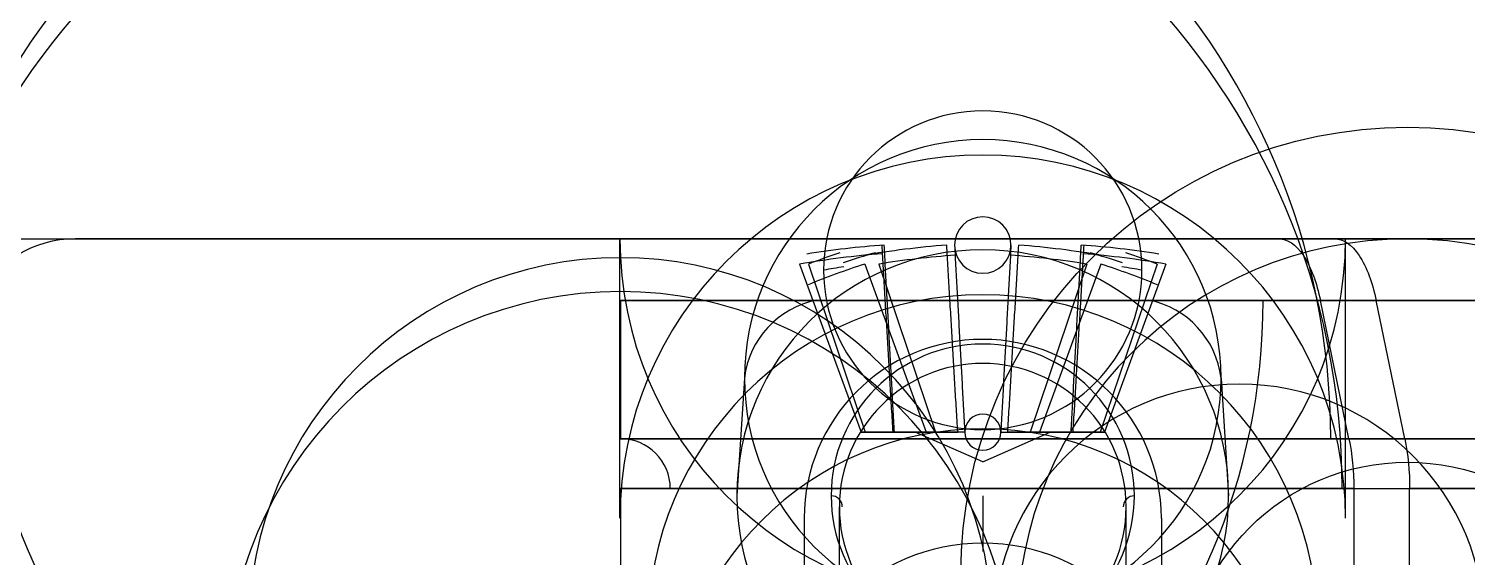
# Model space of a CAD drawing. Extents: x -93 to 93, y -188 to 102.
# Drawn here: x -86.05 to -73.16, y 18.65 to 23.38 of the extents above; entities that cross this region are included whole.
import ezdxf

# ---------------------------------------------------------------- set-up
doc = ezdxf.new("R2010")
doc.units = 0
doc.layers.add('Cut', color=7, linetype='CONTINUOUS')

msp = doc.modelspace()

# ---------------------------------------------------------------- linework, layer by layer
at = {"layer": 'Cut'}
for p, q in [((-80.75, 19, -22), (-80.75, 21.5, -22)), ((-80.75, 19, -22), (-80.75, 21.5, -22)), ((-80.75, 19, 22), (-80.75, 21.5, 22)), ((-80.75, 19, 22), (-80.75, 21.5, 22)), ((-80.7469, 21.5, 28.932), (80.7469, 21.5, 28.932)), ((-74.8454, 21.5, -28.932), (-80.7469, 21.5, -28.932)), ((-80.7469, 21.5, 28.932), (80.7469, 21.5, 28.932)), ((-74.8454, 21.5, -28.932), (-80.7469, 21.5, -28.932)), ((-74.3454, 21.5, -28.432), (-74.8454, 21.5, -28.932)), ((-74.3454, 21.5, -28.432), (-74.8454, 21.5, -28.932)), ((74.3454, 21.5, -28.432), (-74.3454, 21.5, -28.432)), ((74.3454, 21.5, -28.432), (-74.3454, 21.5, -28.432)), ((-74.25, 19, -22), (-74.25, 21.5, -22)), ((-74.25, 19, -22), (-74.25, 21.5, -22)), ((-74.25, 19, 22), (-74.25, 21.5, 22)), ((-74.25, 19, 22), (-74.25, 21.5, 22)), ((-79.1404, 21.2743, 21.0675), (-78.5897, 19.77, 21.5767)), ((-79.1404, 21.2743, 21.0675), (-78.5897, 19.77, 21.5767)), ((-79.1404, 21.2743, -22.9325), (-78.5897, 19.77, -22.4233)), ((-79.1404, 21.2743, -22.9325), (-78.5897, 19.77, -22.4233)), ((-79.0624, 21.2743, 23.0579), (-78.5533, 19.77, 22.5072)), ((-79.0624, 21.2743, 23.0579), (-78.5533, 19.77, 22.5072)), ((-79.0624, 21.2743, -20.9421), (-78.5533, 19.77, -21.4928)), ((-79.0624, 21.2743, -20.9421), (-78.5533, 19.77, -21.4928)), ((-78.5579, 21.2743, 20.4376), (-78.0072, 19.77, 20.9467)), ((-78.5579, 21.2743, 20.4376), (-78.0072, 19.77, 20.9467)), ((-78.5579, 21.2743, -23.5624), (-78.0072, 19.77, -23.0533)), ((-78.5579, 21.2743, -23.5624), (-78.0072, 19.77, -23.0533)), ((-78.4325, 21.2743, 23.6404), (-77.9233, 19.77, 23.0897)), ((-78.4325, 21.2743, 23.6404), (-77.9233, 19.77, 23.0897)), ((-78.4325, 21.2743, -20.3596), (-77.9233, 19.77, -20.9103)), ((-78.4325, 21.2743, -20.3596), (-77.9233, 19.77, -20.9103)), ((-76.5675, 21.2743, 20.3596), (-77.0767, 19.77, 20.9103)), ((-76.5675, 21.2743, 20.3596), (-77.0767, 19.77, 20.9103)), ((-76.5675, 21.2743, -23.6404), (-77.0767, 19.77, -23.0897)), ((-76.5675, 21.2743, -23.6404), (-77.0767, 19.77, -23.0897)), ((-76.4421, 21.2743, 23.5624), (-76.9928, 19.77, 23.0533)), ((-76.4421, 21.2743, 23.5624), (-76.9928, 19.77, 23.0533)), ((-76.4421, 21.2743, -20.4376), (-76.9928, 19.77, -20.9467)), ((-76.4421, 21.2743, -20.4376), (-76.9928, 19.77, -20.9467)), ((-75.9376, 21.2743, 20.9421), (-76.4467, 19.77, 21.4928)), ((-75.9376, 21.2743, 20.9421), (-76.4467, 19.77, 21.4928)), ((-75.9376, 21.2743, -23.0579), (-76.4467, 19.77, -22.5072)), ((-75.9376, 21.2743, -23.0579), (-76.4467, 19.77, -22.5072)), ((-75.8596, 21.2743, 22.9325), (-76.4103, 19.77, 22.4233)), ((-75.8596, 21.2743, 22.9325), (-76.4103, 19.77, 22.4233)), ((-75.8596, 21.2743, -21.0675), (-76.4103, 19.77, -21.5767)), ((-75.8596, 21.2743, -21.0675), (-76.4103, 19.77, -21.5767)), ((-80.7469, 20.9472, 29.8264), (80.7469, 20.9472, 29.8264)), ((-74.4749, 20.9472, -29.8264), (-80.7469, 20.9472, -29.8264)), ((-80.7469, 19.7111, 30.4444), (-80.7469, 20.9472, 29.8264)), ((-80.7469, 20.9472, 29.8264), (80.7469, 20.9472, 29.8264)), ((-80.7469, 19.7111, 30.4444), (-80.7469, 20.9472, 29.8264)), ((-80.7469, 20.9472, -29.8264), (-80.7469, 19.7111, -30.4444)), ((-80.7469, 20.9472, -29.8264), (-80.7469, 19.7111, -30.4444)), ((-74.4749, 20.9472, -29.8264), (-80.7469, 20.9472, -29.8264)), ((-73.9749, 20.9472, -29.3264), (-74.4749, 20.9472, -29.8264)), ((-74.2189, 19.7111, -30.4444), (-74.4749, 20.9472, -29.8264)), ((-74.2189, 19.7111, -30.4444), (-74.4749, 20.9472, -29.8264)), ((-73.9749, 20.9472, -29.3264), (-74.4749, 20.9472, -29.8264)), ((73.9749, 20.9472, -29.3264), (-73.9749, 20.9472, -29.3264)), ((-73.7189, 19.7111, -29.9444), (-73.9749, 20.9472, -29.3264)), ((-73.7189, 19.7111, -29.9444), (-73.9749, 20.9472, -29.3264)), ((73.9749, 20.9472, -29.3264), (-73.9749, 20.9472, -29.3264)), ((-79.635, 20.2537, 20.0259), (-79.7027, 19.2, 19.9633)), ((-79.635, 20.2537, 20.0259), (-79.7027, 19.2, 19.9633)), ((-79.635, 20.2537, -23.9741), (-79.7027, 19.2, -24.0367)), ((-79.635, 20.2537, -23.9741), (-79.7027, 19.2, -24.0367)), ((-75.365, 20.2537, 23.9741), (-75.2973, 19.2, 24.0367)), ((-75.365, 20.2537, 23.9741), (-75.2973, 19.2, 24.0367)), ((-75.365, 20.2537, -20.0259), (-75.2973, 19.2, -19.9633)), ((-75.365, 20.2537, -20.0259), (-75.2973, 19.2, -19.9633)), ((-78.5897, 19.77, 21.5767), (-78.0072, 19.77, 20.9467)), ((-78.3068, 19.77, 21.8383), (-78.5897, 19.77, 21.5767)), ((-78.3068, 19.77, 21.8383), (-78.5897, 19.77, 21.5767)), ((-78.5897, 19.77, 21.5767), (-78.0072, 19.77, 20.9467)), ((-78.5897, 19.77, -22.4233), (-78.0072, 19.77, -23.0533)), ((-78.3068, 19.77, -22.1617), (-78.5897, 19.77, -22.4233)), ((-78.3068, 19.77, -22.1617), (-78.5897, 19.77, -22.4233)), ((-78.5897, 19.77, -22.4233), (-78.0072, 19.77, -23.0533)), ((-78.5533, 19.77, 22.5072), (-78.2917, 19.77, 22.2243)), ((-78.5533, 19.77, 22.5072), (-78.2917, 19.77, 22.2243)), ((-77.9233, 19.77, 23.0897), (-78.5533, 19.77, 22.5072)), ((-77.9233, 19.77, 23.0897), (-78.5533, 19.77, 22.5072)), ((-78.5533, 19.77, -21.4928), (-78.2917, 19.77, -21.7757)), ((-78.5533, 19.77, -21.4928), (-78.2917, 19.77, -21.7757)), ((-77.9233, 19.77, -20.9103), (-78.5533, 19.77, -21.4928)), ((-77.9233, 19.77, -20.9103), (-78.5533, 19.77, -21.4928)), ((-77.5, 19.5026, 22), (-78.1041, 19.77, 21.4414)), ((-77.5, 19.5026, 22), (-78.1041, 19.77, 21.4414)), ((-77.5, 19.5026, -22), (-78.1041, 19.77, -22.5586)), ((-77.5, 19.5026, -22), (-78.1041, 19.77, -22.5586)), ((-78.0072, 19.77, 20.9467), (-77.7243, 19.77, 21.2083)), ((-78.0072, 19.77, 20.9467), (-77.7243, 19.77, 21.2083)), ((-78.0072, 19.77, -23.0533), (-77.7243, 19.77, -22.7917)), ((-78.0072, 19.77, -23.0533), (-77.7243, 19.77, -22.7917)), ((-77.6617, 19.77, 22.8068), (-77.9233, 19.77, 23.0897)), ((-77.6617, 19.77, 22.8068), (-77.9233, 19.77, 23.0897)), ((-77.6617, 19.77, -21.1932), (-77.9233, 19.77, -20.9103)), ((-77.6617, 19.77, -21.1932), (-77.9233, 19.77, -20.9103)), ((-77.5, 19.5026, 22), (-76.8959, 19.77, 22.5586)), ((-77.5, 19.5026, 22), (-76.8959, 19.77, 22.5586)), ((-77.5, 19.5026, -22), (-76.8959, 19.77, -21.4414)), ((-77.5, 19.5026, -22), (-76.8959, 19.77, -21.4414)), ((-77.3383, 19.77, 21.1932), (-77.0767, 19.77, 20.9103)), ((-77.3383, 19.77, 21.1932), (-77.0767, 19.77, 20.9103)), ((-77.3383, 19.77, -22.8068), (-77.0767, 19.77, -23.0897)), ((-77.3383, 19.77, -22.8068), (-77.0767, 19.77, -23.0897)), ((-76.9928, 19.77, 23.0533), (-77.2757, 19.77, 22.7917)), ((-76.9928, 19.77, 23.0533), (-77.2757, 19.77, 22.7917)), ((-76.9928, 19.77, -20.9467), (-77.2757, 19.77, -21.2083)), ((-76.9928, 19.77, -20.9467), (-77.2757, 19.77, -21.2083)), ((-77.0767, 19.77, 20.9103), (-76.4467, 19.77, 21.4928)), ((-77.0767, 19.77, 20.9103), (-76.4467, 19.77, 21.4928)), ((-77.0767, 19.77, -23.0897), (-76.4467, 19.77, -22.5072)), ((-77.0767, 19.77, -23.0897), (-76.4467, 19.77, -22.5072)), ((-76.4103, 19.77, 22.4233), (-76.9928, 19.77, 23.0533)), ((-76.4103, 19.77, 22.4233), (-76.9928, 19.77, 23.0533)), ((-76.4103, 19.77, -21.5767), (-76.9928, 19.77, -20.9467)), ((-76.4103, 19.77, -21.5767), (-76.9928, 19.77, -20.9467)), ((-76.4467, 19.77, 21.4928), (-76.7083, 19.77, 21.7757)), ((-76.4467, 19.77, 21.4928), (-76.7083, 19.77, 21.7757)), ((-76.4467, 19.77, -22.5072), (-76.7083, 19.77, -22.2243)), ((-76.4467, 19.77, -22.5072), (-76.7083, 19.77, -22.2243)), ((-76.6932, 19.77, 22.1617), (-76.4103, 19.77, 22.4233)), ((-76.6932, 19.77, 22.1617), (-76.4103, 19.77, 22.4233)), ((-76.6932, 19.77, -21.8383), (-76.4103, 19.77, -21.5767)), ((-76.6932, 19.77, -21.8383), (-76.4103, 19.77, -21.5767)), ((80.7469, 19.7111, 30.4444), (-80.7469, 19.7111, 30.4444)), ((-80.7469, 19.7111, -30.4444), (-74.2189, 19.7111, -30.4444)), ((80.7469, 19.7111, 30.4444), (-80.7469, 19.7111, 30.4444)), ((-80.7469, 19.7111, -30.4444), (-74.2189, 19.7111, -30.4444)), ((-74.2189, 19.7111, -30.4444), (-73.7189, 19.7111, -29.9444)), ((-74.2189, 19.7111, -30.4444), (-73.7189, 19.7111, -29.9444)), ((-73.7189, 19.7111, -29.9444), (73.7189, 19.7111, -29.9444)), ((-73.7189, 19.7111, -29.9444), (73.7189, 19.7111, -29.9444)), ((-80.7469, 19.2639, 30.55), (80.7469, 19.2639, 30.55)), ((-74.1752, 19.2639, -30.55), (-80.7469, 19.2639, -30.55)), ((-80.7469, 19.2639, 30.55), (80.7469, 19.2639, 30.55)), ((-80.7469, 19.2639, 30.55), (-80.7469, 11.5, 30.55)), ((-80.7469, 19.2639, 30.55), (-80.7469, 11.5, 30.55)), ((-80.7469, 19.2639, -30.55), (-80.7469, 11.5, -30.55)), ((-80.7469, 19.2639, -30.55), (-80.7469, 11.5, -30.55)), ((-74.1752, 19.2639, -30.55), (-80.7469, 19.2639, -30.55)), ((-74.1752, 19.2639, -30.55), (-73.6752, 19.2639, -30.05)), ((-74.1752, 19.2639, -30.55), (-74.1752, 11.5, -30.55)), ((-74.1752, 19.2639, -30.55), (-74.1752, 11.5, -30.55)), ((-74.1752, 19.2639, -30.55), (-73.6752, 19.2639, -30.05)), ((73.6752, 19.2639, -30.05), (-73.6752, 19.2639, -30.05)), ((-73.6752, 11.5, -30.05), (-73.6752, 19.2639, -30.05)), ((-73.6752, 11.5, -30.05), (-73.6752, 19.2639, -30.05)), ((73.6752, 19.2639, -30.05), (-73.6752, 19.2639, -30.05)), ((-78.7849, 7.2, 20.8119), (-78.7849, 19.1, 20.8119)), ((-78.7849, 7.2, 20.8119), (-78.7849, 19.1, 20.8119)), ((-78.7849, 7.2, -23.1881), (-78.7849, 19.1, -23.1881)), ((-78.7849, 7.2, -23.1881), (-78.7849, 19.1, -23.1881)), ((-77.5, 19.2, 23.5), (-77.5, 18.7, 23.5)), ((-77.5, 19.2, 20.5), (-77.5, 18.7, 20.5)), ((-77.5, 19.2, 18.75), (-77.5, 18.7, 18.75)), ((-77.5, 19.2, 25.25), (-77.5, 18.7, 25.25)), ((-77.5, 19.2, 18.75), (-77.5, 18.7, 18.75)), ((-77.5, 19.2, 25.25), (-77.5, 18.7, 25.25)), ((-77.5, 19.2, 23.5), (-77.5, 18.7, 23.5)), ((-77.5, 19.2, 20.5), (-77.5, 18.7, 20.5)), ((-77.5, 19.2, -20.5), (-77.5, 18.7, -20.5)), ((-77.5, 19.2, -23.5), (-77.5, 18.7, -23.5)), ((-77.5, 19.2, -25.25), (-77.5, 18.7, -25.25)), ((-77.5, 19.2, -18.75), (-77.5, 18.7, -18.75)), ((-77.5, 19.2, -25.25), (-77.5, 18.7, -25.25)), ((-77.5, 19.2, -18.75), (-77.5, 18.7, -18.75)), ((-77.5, 19.2, -20.5), (-77.5, 18.7, -20.5)), ((-77.5, 19.2, -23.5), (-77.5, 18.7, -23.5)), ((-76.2151, 7.2, 23.1881), (-76.2151, 19.1, 23.1881)), ((-76.2151, 7.2, 23.1881), (-76.2151, 19.1, 23.1881)), ((-76.2151, 7.2, -20.8119), (-76.2151, 19.1, -20.8119)), ((-76.2151, 7.2, -20.8119), (-76.2151, 19.1, -20.8119)), ((-79.1, 19, -22), (-79.1, 17, -22)), ((-79.1, 19, -22), (-79.1, 17, -22)), ((-79.1, 19, 22), (-79.1, 17, 22)), ((-79.1, 19, 22), (-79.1, 17, 22)), ((-75.9, 19, -22), (-75.9, 17, -22)), ((-75.9, 19, -22), (-75.9, 17, -22)), ((-75.9, 19, 22), (-75.9, 17, 22)), ((-75.9, 19, 22), (-75.9, 17, 22))]:
    msp.add_line(p, q, dxfattribs=at)
msp.add_circle((-77.5, 19.5026), 4.54747e-13, dxfattribs=at)
msp.add_circle((-77.5, 19.5026), 4.54747e-13, dxfattribs=at)
msp.add_circle((-77.5, 19.5026), 4.54747e-13, dxfattribs=at)
msp.add_circle((-77.5, 19.5026), 4.54747e-13, dxfattribs=at)
for centre, radius, start, end in [((-7.5, 20.9472, -9.05), 80.6234, 180, 180), ((-7.5, 20.9472, -9.05), 80.6234, 180, 180), ((-7.5, 20.9472, 9.05), 80.5763, 180, 180), ((-7.5, 20.9472, 9.05), 80.5763, 180, 180), ((-7.5, 19.7111, -9.05), 81.2414, 180, 180), ((-7.5, 19.7111, -9.05), 81.2414, 180, 180), ((7.5, 19.7111, -9.05), 81.2414, 0, 0), ((7.5, 19.7111, -9.05), 81.2414, 0, 0), ((-7.5, 19.7111, 9.05), 81.1944, 180, 180), ((-7.5, 19.7111, 9.05), 81.1944, 180, 180), ((7.5, 19.7111, -9.05), 81.1944, 0, 0), ((7.5, 19.7111, -9.05), 81.1944, 0, 0), ((-7.5, 19.2639, 9.05), 81.2999, 180, 180), ((-7.5, 19.2639, 9.05), 81.2999, 180, 180), ((7.5, 19.2639, -9.05), 81.347, 0, 0), ((7.5, 19.2639, -9.05), 81.347, 0, 0), ((7.5, 19.2639, -9.05), 81.2999, 0, 0), ((7.5, 19.2639, -9.05), 81.2999, 0, 0), ((-7.5, 20.9472, -9.05), 79.0053, 180, 180), ((-7.5, 20.9472, -9.05), 79.0053, 180, 180), ((-7.5, 21.5, -9.05), 78.1289, 180, 180), ((-7.5, 21.5, -9.05), 78.1289, 180, 180), ((-7.5, 19.7111, -9.05), 79.611, 180, 180), ((-7.5, 19.7111, -9.05), 79.611, 180, 180), ((-7.5, 19.2639, -9.05), 79.7144, 180, 180), ((-7.5, 19.2639, -9.05), 79.7144, 180, 180), ((-7.5, 18, -9.05), 78.147, 180, 180), ((-7.5, 18, -9.05), 78.147, 180, 180), ((-7.5, 18, 9.05), 78.0999, 180, 180), ((-7.5, 18, 9.05), 78.0999, 180, 180), ((-7.5, 17.5, -9.05), 78.347, 180, 180), ((-7.5, 17.5, -9.05), 78.347, 180, 180), ((-7.5, 17.5, -9.05), 78.2999, 180, 180), ((-7.5, 17.5, -9.05), 78.2999, 180, 180), ((-7.50007, 17, 14.4519), 77.5, 180, 180), ((-7.50007, 17, 14.4519), 77.5, 180, 180), ((-7.50007, 17, 9.05189), 77.4999, 180, 180), ((-7.50007, 17, 9.05189), 77.4999, 180, 180), ((-7.5, 18, -9.05), 76.5787, 180, 180), ((-7.5, 18, -9.05), 76.5787, 180, 180), ((-7.5, 17.5, 9.05), 76.7746, 180, 180), ((-7.5, 17.5, 9.05), 76.7746, 180, 180), ((-7.5, 18, -9.05), 76.2847, 180, 180), ((-7.5, 18, -9.05), 76.2847, 180, 180), ((-7.5, 15, -9.05), 78.147, 180, 180), ((-7.5, 15, -9.05), 78.147, 180, 180), ((-7.5, 15, 9.05), 78.0999, 180, 180), ((-7.5, 15, 9.05), 78.0999, 180, 180), ((-7.5, 11.5, 9.05), 81.2999, 180, 180), ((-7.5, 11.5, 9.05), 81.2999, 180, 180), ((7.5, 11.5, -9.05), 81.347, 0, 0), ((7.5, 11.5, -9.05), 81.347, 0, 0), ((7.5, 11.5, -9.05), 81.2999, 0, 0), ((7.5, 11.5, -9.05), 81.2999, 0, 0), ((-7.5, 15, -9.05), 76.5787, 180, 180), ((-7.5, 15, -9.05), 76.5787, 180, 180), ((-7.5, 11.5, -9.05), 79.7144, 180, 180), ((-7.5, 11.5, -9.05), 79.7144, 180, 180), ((-7.5, 11.5, -9.05), 78.347, 180, 180), ((-7.5, 11.5, -9.05), 78.347, 180, 180), ((-7.5, 11.5, 9.05), 78.2999, 180, 180), ((-7.5, 11.5, 9.05), 78.2999, 180, 180), ((-7.5, 11.5, -9.05), 76.7746, 180, 180), ((-7.5, 11.5, -9.05), 76.7746, 180, 180), ((-80.7469, 19.7111, 23.95), 6.36409, 0, 180), ((-80.7469, 19.7111, 23.95), 6.36409, 0, 180), ((-80.7469, 19.2639, 23.95), 6.46754, 0, 180), ((-80.7469, 19.2639, 23.95), 6.46754, 0, 180), ((-87.3508, 17, -18.3188), 5.80684, 0, 0), ((-87.3508, 17, 18.3226), 5.80684, 0, 0), ((-87.3508, 17, -18.3188), 5.80684, 0, 0), ((-87.3508, 17, 18.3226), 5.80684, 0, 0), ((-87.3508, 17, 18.3226), 5.75245, 0, 0), ((-87.3508, 17, 18.3226), 5.75245, 0, 0), ((-77.5, 21.2192, 22), 1.54252, 180, 180), ((-77.5, 21.2192, 22), 1.54252, 0, 0), ((-77.5, 21.2192, 22), 1.54252, 180, 180), ((-77.5, 21.2192, 22), 1.54252, 0, 0), ((-77.5, 21.2192, -22), 1.54252, 180, 180), ((-77.5, 21.2192, -22), 1.54252, 0, 0), ((-77.5, 21.2192, -22), 1.54252, 180, 180), ((-77.5, 21.2192, -22), 1.54252, 0, 0), ((-77.5, 21.2192, 22), 1.42628, 0, 180), ((-77.5, 21.2192, 22), 1.42628, 0, 180), ((-77.5, 21.2192, -22), 1.42628, 0, 180), ((-77.5, 21.2192, -22), 1.42628, 0, 180), ((-87.3508, 17, -18.3188), 5.43117, 0, 0), ((-87.3508, 17, -18.3188), 5.43117, 0, 0), ((-73.6954, 18.5, 18.1881), 4, 0, -3.56222e-13), ((-73.6954, 18.5, 18.1881), 4, 0, -3.56222e-13), ((-77.5, 20.2537, 22), 2.135, 0, 180), ((-77.5, 20.2537, 22), 2.135, 0, 180), ((-77.5, 20.2537, -22), 2.135, 0, 180), ((-77.5, 20.2537, -22), 2.135, 0, 180), ((-77.5, 21.4446, 22), 0.905294, 0, 0), ((-77.5, 21.4446, 22), 0.905294, 180, 180), ((-77.5, 21.4446, 22), 0.905294, 0, 0), ((-77.5, 21.4446, 22), 0.905294, 180, 180), ((-77.5, 21.4446, -22), 0.905294, 0, 0), ((-77.5, 21.4446, -22), 0.905294, 180, 180), ((-77.5, 21.4446, -22), 0.905294, 0, 0), ((-77.5, 21.4446, -22), 0.905294, 180, 180), ((-77.5, 19, -22), 3.25, 0, 180), ((-77.5, 19, -22), 3.25, 0, 180), ((-77.5, 19, -22), 3.25, 0, 180), ((-77.5, 19, -22), 3.25, 0, 180), ((-77.5, 19, 22), 3.25, 0, 180), ((-77.5, 19, 22), 3.25, 0, 180), ((-77.5, 19, 22), 3.25, 0, 180), ((-77.5, 19, 22), 3.25, 0, 180), ((-77.5, 21.4446, 22), 0.25279, 0, 180), ((-77.5, 21.4446, 22), 0.25279, 0, 180), ((-77.5, 21.4446, -22), 0.25279, 0, 180), ((-77.5, 21.4446, -22), 0.25279, 0, 180), ((-85.6289, 20.5, 24.9431), 1, 90, 152.967), ((-85.6289, 20.5, 24.9431), 1, 90, 152.967), ((-85.6289, 20.5, -24.9431), 1, 90, 152.967), ((-85.6289, 20.5, -24.9431), 1, 90, 152.967), ((-80.7469, 20.5, 28.932), 1, 90, 90), ((-80.7469, 20.5, 28.932), 1, 90, 90), ((-80.7469, 20.5, -28.932), 1, 90, 90), ((-80.7469, 20.5, -28.932), 1, 90, 90), ((-77.5, 21.5, -22), 3.25, 180, 0), ((-77.5, 21.5, -22), 3.25, 180, 0), ((-77.5, 21.5, 22), 3.25, 180, 0), ((-77.5, 21.5, 22), 3.25, 180, 0), ((-77.5, 21.5, -22), 3.25, 180, 0), ((-77.5, 21.5, -22), 3.25, 180, 0), ((-77.5, 21.5, 22), 3.25, 180, 0), ((-77.5, 21.5, 22), 3.25, 180, 0), ((-77.5, 19.2, 22), 2.20269, 0, 180), ((-77.5, 19.2, 22), 2.20269, 0, 180), ((-77.5, 19.2, -22), 2.20269, 0, 180), ((-77.5, 19.2, -22), 2.20269, 0, 180), ((-77.815, 13.5, 21.7088), 7.96485, 94.0878, 99.116), ((-77.815, 13.5, 21.7088), 7.96485, 94.0878, 99.116), ((-77.815, 13.5, -22.2912), 7.96485, 94.0878, 99.116), ((-77.815, 13.5, -22.2912), 7.96485, 94.0878, 99.116), ((-77.2088, 13.5, 21.685), 7.96829, 94.4197, 99.8449), ((-77.2088, 13.5, 21.685), 7.96829, 94.4197, 99.8449), ((-77.2088, 13.5, -22.315), 7.96829, 94.4197, 99.8449), ((-77.2088, 13.5, -22.315), 7.96829, 94.4197, 99.8449), ((-77.5, 21.4446, 22), 0.25279, 180, 0), ((-77.5, 21.4446, 22), 0.25279, 180, 0), ((-77.5, 21.4446, -22), 0.25279, 180, 0), ((-77.5, 21.4446, -22), 0.25279, 180, 0), ((-73.6954, 18, -18.1881), 3.5, 0, 180), ((-73.6954, 18, -18.1881), 3.5, 0, 180), ((-77.7912, 13.5, 22.315), 7.96829, 80.1551, 85.5803), ((-77.7912, 13.5, 22.315), 7.96829, 80.1551, 85.5803), ((-77.7912, 13.5, -21.685), 7.96829, 80.1551, 85.5803), ((-77.7912, 13.5, -21.685), 7.96829, 80.1551, 85.5803), ((-77.185, 13.5, 22.2912), 7.96485, 80.884, 85.9122), ((-77.185, 13.5, 22.2912), 7.96485, 80.884, 85.9122), ((-77.185, 13.5, -21.7088), 7.96485, 80.884, 85.9122), ((-77.185, 13.5, -21.7088), 7.96485, 80.884, 85.9122), ((-80.7469, 18, 23.95), 3.33176, 0, 180), ((-80.7469, 18, 23.95), 3.33176, 0, 180), ((-77.7912, 13.5, 22.315), 7.89049, 94.4197, 99.8449), ((-77.7912, 13.5, 22.315), 7.89049, 94.4197, 99.8449), ((-77.7912, 13.5, -21.685), 7.89049, 94.4197, 99.8449), ((-77.7912, 13.5, -21.685), 7.89049, 94.4197, 99.8449), ((-76.3012, 14.3141, 23.1085), 7.31693, 107.964, 112.191), ((-76.3012, 14.3141, 23.1085), 7.31693, 107.964, 112.191), ((-76.3012, 14.3141, -20.8915), 7.31693, 107.964, 112.191), ((-76.3012, 14.3141, -20.8915), 7.31693, 107.964, 112.191), ((-76.3915, 14.3141, 20.8012), 7.45511, 108.7, 110.994), ((-76.3915, 14.3141, 20.8012), 7.45511, 108.7, 110.994), ((-76.3915, 14.3141, -23.1988), 7.45511, 108.7, 110.994), ((-76.3915, 14.3141, -23.1988), 7.45511, 108.7, 110.994), ((-76.3915, 14.3141, 20.8012), 7.35932, 106.343, 108.7), ((-76.3915, 14.3141, 20.8012), 7.35932, 106.343, 108.7), ((-76.3915, 14.3141, -23.1988), 7.35932, 106.343, 108.7), ((-76.3915, 14.3141, -23.1988), 7.35932, 106.343, 108.7), ((-77.185, 13.5, 22.2912), 7.87374, 94.0878, 99.116), ((-77.185, 13.5, 22.2912), 7.87374, 94.0878, 99.116), ((-77.185, 13.5, -21.7088), 7.87374, 94.0878, 99.116), ((-77.185, 13.5, -21.7088), 7.87374, 94.0878, 99.116), ((-77.815, 13.5, 21.7088), 7.87374, 80.884, 85.9122), ((-77.815, 13.5, 21.7088), 7.87374, 80.884, 85.9122), ((-77.815, 13.5, -22.2912), 7.87374, 80.884, 85.9122), ((-77.815, 13.5, -22.2912), 7.87374, 80.884, 85.9122), ((-77.2088, 13.5, 21.685), 7.89049, 80.1551, 85.5803), ((-77.2088, 13.5, 21.685), 7.89049, 80.1551, 85.5803), ((-77.2088, 13.5, -22.315), 7.89049, 80.1551, 85.5803), ((-77.2088, 13.5, -22.315), 7.89049, 80.1551, 85.5803), ((-78.6085, 14.3141, 23.1988), 7.35932, 71.2997, 73.6571), ((-78.6085, 14.3141, 23.1988), 7.35932, 71.2997, 73.6571), ((-78.6085, 14.3141, -20.8012), 7.35932, 71.2997, 73.6571), ((-78.6085, 14.3141, -20.8012), 7.35932, 71.2997, 73.6571), ((-78.6988, 14.3141, 20.8915), 7.31693, 67.8086, 72.0358), ((-78.6988, 14.3141, 20.8915), 7.31693, 67.8086, 72.0358), ((-78.6988, 14.3141, -23.1085), 7.31693, 67.8086, 72.0358), ((-78.6988, 14.3141, -23.1085), 7.31693, 67.8086, 72.0358), ((-78.6085, 14.3141, 23.1988), 7.45511, 69.0061, 71.2997), ((-78.6085, 14.3141, 23.1988), 7.45511, 69.0061, 71.2997), ((-78.6085, 14.3141, -20.8012), 7.45511, 69.0061, 71.2997), ((-78.6085, 14.3141, -20.8012), 7.45511, 69.0061, 71.2997), ((-77.5, 21.2192, 22), 1.42628, 180, 0), ((-77.5, 21.2192, 22), 1.42628, 180, 0), ((-77.5, 21.2192, -22), 1.42628, 180, 0), ((-77.5, 21.2192, -22), 1.42628, 180, 0), ((-77.5, 13.5, 22), 7.84988, 99.1295, 100.468), ((-77.5, 13.5, 22), 7.84988, 99.1295, 100.468), ((-77.5, 13.5, -22), 7.84988, 99.1295, 100.468), ((-77.5, 13.5, -22), 7.84988, 99.1295, 100.468), ((-77.5, 13.5, 22), 7.84988, 79.5315, 80.8705), ((-77.5, 13.5, 22), 7.84988, 79.5315, 80.8705), ((-77.5, 13.5, -22), 7.84988, 79.5315, 80.8705), ((-77.5, 13.5, -22), 7.84988, 79.5315, 80.8705), ((-80.7469, 17.5, -23.95), 3.52775, 0, 180), ((-80.7469, 17.5, -23.95), 3.52775, 0, 180), ((-80.7469, 20.9472, 23.95), 5.75846, 180, 0), ((-80.7469, 20.9472, 23.95), 5.75846, 180, 0), ((-80.7469, 20.9472, -23.95), 0, 180, 0), ((-80.7469, 20.9472, -23.95), 0, 180, 0), ((-77.5, 18, 22), 3, 0, 180), ((-77.5, 18, -22), 3, 0, 180), ((-77.5, 18, -22), 3, 0, 180), ((-77.5, 18, 22), 3, 0, 180), ((-78.8304, 20.1578, 20.7698), 0.81027, 101.3, 173.205), ((-78.8304, 20.1578, 20.7698), 0.81027, 101.3, 173.205), ((-78.8304, 20.1578, -23.2302), 0.81027, 101.3, 173.205), ((-78.8304, 20.1578, -23.2302), 0.81027, 101.3, 173.205), ((-76.1696, 20.1578, 23.2302), 0.81027, 6.79516, 78.6995), ((-76.1696, 20.1578, 23.2302), 0.81027, 6.79516, 78.6995), ((-76.1696, 20.1578, -20.7698), 0.81027, 6.79516, 78.6995), ((-76.1696, 20.1578, -20.7698), 0.81027, 6.79516, 78.6995), ((-78.0254, 17, -19.9282), 3.65051, 180, 180), ((-78.0254, 17, -19.9282), 3.65051, 180, 180), ((-77.5, 19, -22), 1.6, 0, 180), ((-77.5, 19, -22), 1.6, 0, 180), ((-77.5, 19, -22), 1.6, 0, 180), ((-77.5, 19, -22), 1.6, 0, 180), ((-77.5, 19, 22), 1.6, 0, 180), ((-77.5, 19, 22), 1.6, 0, 180), ((-77.5, 19, 22), 1.6, 0, 180), ((-77.5, 19, 22), 1.6, 0, 180), ((-77.5, 19.2, 22), 1.35832, 0, 180), ((-77.5, 19.2, 22), 1.35832, 0, 180), ((-77.5, 19.2, -22), 1.35832, 0, 180), ((-77.5, 19.2, -22), 1.35832, 0, 180), ((-77.5, 19.77, 22), 0.806782, 0, 0), ((-77.5, 19.77, 22), 0.806782, 0, 0), ((-77.5, 19.77, 22), 0.806782, 180, 180), ((-77.5, 19.77, 22), 0.806782, 180, 180), ((-77.5, 19.77, -22), 0.806782, 0, 0), ((-77.5, 19.77, -22), 0.806782, 0, 0), ((-77.5, 19.77, -22), 0.806782, 180, 180), ((-77.5, 19.77, -22), 0.806782, 180, 180), ((-77.5, 19.77, 22), 0.791669, 0, 0), ((-77.5, 19.77, 22), 0.791669, 0, 0), ((-77.5, 19.77, 22), 0.791669, 180, 180), ((-77.5, 19.77, 22), 0.791669, 180, 180), ((-77.5, 19.77, -22), 0.791669, 0, 0), ((-77.5, 19.77, -22), 0.791669, 0, 0), ((-77.5, 19.77, -22), 0.791669, 180, 180), ((-77.5, 19.77, -22), 0.791669, 180, 180), ((-77.5, 19.1, 22), 1.2849, 0, 180), ((-77.5, 19.1, 22), 1.2849, 0, 180), ((-77.5, 19.1, -22), 1.2849, 0, 180), ((-77.5, 19.1, -22), 1.2849, 0, 180), ((-77.5, 19.77, 22), 0.604143, 0, 0), ((-77.5, 19.77, 22), 0.604143, 180, 180), ((-77.5, 19.77, 22), 0.604143, 0, 0), ((-77.5, 19.77, 22), 0.604143, 180, 180), ((-77.5, 19.77, -22), 0.604143, 0, 0), ((-77.5, 19.77, -22), 0.604143, 180, 180), ((-77.5, 19.77, -22), 0.604143, 0, 0), ((-77.5, 19.77, -22), 0.604143, 180, 180), ((-77.5, 20.2537, 22), 2.135, 180, 0), ((-77.5, 20.2537, 22), 2.135, 180, 0), ((-77.5, 20.2537, -22), 2.135, 180, 0), ((-77.5, 20.2537, -22), 2.135, 180, 0), ((-75.2, 18, 14.1881), 2.2, 0, 180), ((-75.2, 18, 14.1881), 2.2, 0, 180), ((-77.5, 19.77, 22), 0.224284, 180, 180), ((-77.5, 19.77, 22), 0.224284, 180, 180), ((-77.5, 19.77, 22), 0.224284, 0, 0), ((-77.5, 19.77, 22), 0.224284, 0, 0), ((-77.5, 19.77, -22), 0.224284, 180, 180), ((-77.5, 19.77, -22), 0.224284, 180, 180), ((-77.5, 19.77, -22), 0.224284, 0, 0), ((-77.5, 19.77, -22), 0.224284, 0, 0), ((-77.5, 19.77, 22), 0.161701, 0, 180), ((-77.5, 19.77, 22), 0.161701, 0, 180), ((-77.5, 19.77, -22), 0.161701, 0, 180), ((-77.5, 19.77, -22), 0.161701, 0, 180), ((-78.0254, 17, 19.9319), 2.78352, 180, 180), ((-78.0254, 17, 19.9319), 2.78352, 180, 180), ((-77.5, 17, -22), 2.8, 0, 180), ((-77.5, 17, -22), 2.8, 0, 180), ((-77.5, 17, 22), 2.8, 0, 180), ((-77.5, 17, 22), 2.8, 0, 180), ((-77.5, 19.77, 22), 0.161701, 180, 0), ((-77.5, 19.77, 22), 0.161701, 180, 0), ((-77.5, 19.77, -22), 0.161701, 180, 0), ((-77.5, 19.77, -22), 0.161701, 180, 0), ((-73.6954, 18, -18.1881), 1.8, 0, 0), ((-73.6954, 18, -18.1881), 1.8, 0, 0), ((-80.7469, 19.2639, 29.55), 0.447214, 0, 90), ((-80.7469, 19.2639, 29.55), 0.447214, 0, 90), ((-80.7469, 19.2639, -29.55), 0.447214, 0, 90), ((-80.7469, 19.2639, -29.55), 0.447214, 0, 90), ((-80.7469, 19.7111, -23.95), 0, 0, 180), ((-80.7469, 19.7111, -23.95), 0, 0, 180), ((-75.2, 17.5, -14.1881), 2, 180, 180), ((-75.2, 17.5, -14.1881), 2, 180, 180), ((-73.6954, 17.5, 18.1881), 2, 0, -4.07111e-13), ((-73.6954, 17.5, 18.1881), 2, 0, -4.07111e-13), ((-80.7469, 19.2639, -23.95), 4.26326e-14, 0, 180), ((-80.7469, 19.2639, -23.95), 4.26326e-14, 0, 180), ((-77.5, 19.2, 22), 2.20269, 180, 0), ((-77.5, 19.2, 22), 2.20269, 180, 0), ((-77.5, 19.2, -22), 2.20269, 180, 0), ((-77.5, 19.2, -22), 2.20269, 180, 0), ((-77.5, 19.2, 22), 1.35832, 180, 0), ((-77.5, 19.2, 22), 1.35832, 180, 0), ((-77.5, 19.2, -22), 1.35832, 180, 0), ((-77.5, 19.2, -22), 1.35832, 180, 0), ((-78.8583, 19.1, 20.744), 0.1, 0, 90), ((-78.8583, 19.1, 20.744), 0.1, 0, 90), ((-78.8583, 19.1, -23.256), 0.1, 0, 90), ((-78.8583, 19.1, -23.256), 0.1, 0, 90), ((-77.5, 19.1, 22), 1.2849, 180, 0), ((-77.5, 19.1, 22), 1.2849, 180, 0), ((-77.5, 19.1, -22), 1.2849, 180, 0), ((-77.5, 19.1, -22), 1.2849, 180, 0), ((-77.5, 19.2, 22), 0, 0, 0), ((-77.5, 19.2, 22), 0, 0, 0), ((-77.5, 19.2, 22), 0, 0, 0), ((-77.5, 19.2, 22), 0, 0, 0), ((-77.5, 19.2, 22), 0, 0, 0), ((-77.5, 19.2, 22), 0, 0, 0), ((-77.5, 19.2, 22), 0, 0, 0), ((-77.5, 19.2, 22), 0, 0, 0), ((-77.5, 19.2, -22), 0, 0, 0), ((-77.5, 19.2, -22), 0, 0, 0), ((-77.5, 19.2, -22), 0, 0, 0), ((-77.5, 19.2, -22), 0, 0, 0), ((-77.5, 19.2, -22), 0, 0, 0), ((-77.5, 19.2, -22), 0, 0, 0), ((-77.5, 19.2, -22), 0, 0, 0), ((-77.5, 19.2, -22), 0, 0, 0), ((-76.1417, 19.1, 23.256), 0.1, 90, 180), ((-76.1417, 19.1, 23.256), 0.1, 90, 180), ((-76.1417, 19.1, -20.744), 0.1, 90, 180), ((-76.1417, 19.1, -20.744), 0.1, 90, 180), ((-77.5001, 17, -21.9981), 1.775, 0, 180), ((-77.5001, 17, 22.0019), 1.775, 0, 180), ((-77.5001, 17, 22.0019), 1.775, 0, 0), ((-77.5001, 17, 22.0019), 1.775, 0, 0), ((-77.5001, 17, 22.0019), 1.775, 0, 180), ((-77.5001, 17, -21.9981), 1.775, 0, 180), ((-77.5, 18.7, 22), 0, 0, 0), ((-77.5, 18.7, 22), 0, 0, 0), ((-77.5, 18.7, 22), 0, 0, 0), ((-77.5, 18.7, 22), 0, 0, 0), ((-77.5, 18.7, 22), 0, 0, 0), ((-77.5, 18.7, 22), 0, 0, 0), ((-77.5, 18.7, 22), 0, 0, 0), ((-77.5, 18.7, 22), 0, 0, 0), ((-77.5, 18.7, -22), 0, 0, 0), ((-77.5, 18.7, -22), 0, 0, 0), ((-77.5, 18.7, -22), 0, 0, 0), ((-77.5, 18.7, -22), 0, 0, 0), ((-77.5, 18.7, -22), 0, 0, 0), ((-77.5, 18.7, -22), 0, 0, 0), ((-77.5, 18.7, -22), 0, 0, 0), ((-77.5, 18.7, -22), 0, 0, 0)]:
    msp.add_arc(centre, radius, start, end, dxfattribs=at)
for points, degree in [([(-87.1819, 21.5, 11.7897), (-86.9536, 21.5, 18.4311), (-85.6289, 21.5, 24.9431)], 2), ([(-87.1819, 21.5, 11.7897), (-86.9536, 21.5, 18.4311), (-85.6289, 21.5, 24.9431)], 2), ([(-78.4053, 21.4446, 21.7472), (-78.3068, 19.77, 21.8383)], 1), ([(-78.4053, 21.4446, 21.7472), (-78.3068, 19.77, 21.8383)], 1), ([(-78.4053, 21.4446, -22.2528), (-78.3068, 19.77, -22.1617)], 1), ([(-78.4053, 21.4446, -22.2528), (-78.3068, 19.77, -22.1617)], 1), ([(-78.2917, 19.77, 22.2243), (-78.3828, 21.4446, 22.3228)], 1), ([(-78.2917, 19.77, 22.2243), (-78.3828, 21.4446, 22.3228)], 1), ([(-78.2917, 19.77, -21.7757), (-78.3828, 21.4446, -21.6772)], 1), ([(-78.2917, 19.77, -21.7757), (-78.3828, 21.4446, -21.6772)], 1), ([(-77.7243, 19.77, 21.2083), (-77.8228, 21.4446, 21.1172)], 1), ([(-77.7243, 19.77, 21.2083), (-77.8228, 21.4446, 21.1172)], 1), ([(-77.7243, 19.77, -22.7917), (-77.8228, 21.4446, -22.8828)], 1), ([(-77.7243, 19.77, -22.7917), (-77.8228, 21.4446, -22.8828)], 1), ([(-77.7528, 21.4446, 22.9053), (-77.6617, 19.77, 22.8068)], 1), ([(-77.7528, 21.4446, 22.9053), (-77.6617, 19.77, 22.8068)], 1), ([(-77.7528, 21.4446, -21.0947), (-77.6617, 19.77, -21.1932)], 1), ([(-77.7528, 21.4446, -21.0947), (-77.6617, 19.77, -21.1932)], 1), ([(-77.2472, 21.4446, 21.0947), (-77.3383, 19.77, 21.1932)], 1), ([(-77.2472, 21.4446, 21.0947), (-77.3383, 19.77, 21.1932)], 1), ([(-77.2472, 21.4446, -22.9053), (-77.3383, 19.77, -22.8068)], 1), ([(-77.2472, 21.4446, -22.9053), (-77.3383, 19.77, -22.8068)], 1), ([(-77.2757, 19.77, 22.7917), (-77.1772, 21.4446, 22.8828)], 1), ([(-77.2757, 19.77, 22.7917), (-77.1772, 21.4446, 22.8828)], 1), ([(-77.2757, 19.77, -21.2083), (-77.1772, 21.4446, -21.1172)], 1), ([(-77.2757, 19.77, -21.2083), (-77.1772, 21.4446, -21.1172)], 1), ([(-76.7083, 19.77, 21.7757), (-76.6172, 21.4446, 21.6772)], 1), ([(-76.7083, 19.77, 21.7757), (-76.6172, 21.4446, 21.6772)], 1), ([(-76.7083, 19.77, -22.2243), (-76.6172, 21.4446, -22.3228)], 1), ([(-76.7083, 19.77, -22.2243), (-76.6172, 21.4446, -22.3228)], 1), ([(-76.5947, 21.4446, 22.2528), (-76.6932, 19.77, 22.1617)], 1), ([(-76.5947, 21.4446, 22.2528), (-76.6932, 19.77, 22.1617)], 1), ([(-76.5947, 21.4446, -21.7472), (-76.6932, 19.77, -21.8383)], 1), ([(-76.5947, 21.4446, -21.7472), (-76.6932, 19.77, -21.8383)], 1), ([(-74.2189, 19.7111, -30.4444), (-74.1904, 19.5743, -30.5133), (-74.175, 19.4172, -30.5504), (-74.1752, 19.2639, -30.55)], 3), ([(-74.2189, 19.7111, -30.4444), (-74.1904, 19.5743, -30.5133), (-74.175, 19.4172, -30.5504), (-74.1752, 19.2639, -30.55)], 3), ([(-73.7189, 19.7111, -29.9444), (-73.6904, 19.5743, -30.0133), (-73.675, 19.4172, -30.0504), (-73.6752, 19.2639, -30.05)], 3), ([(-73.7189, 19.7111, -29.9444), (-73.6904, 19.5743, -30.0133), (-73.675, 19.4172, -30.0504), (-73.6752, 19.2639, -30.05)], 3)]:
    msp.add_open_spline(points, degree=degree, dxfattribs=at)
for points, degree, knots in [([(-85.6289, 21.5, 24.9431), (-85.4625, 21.5, 25.761), (-85.0381, 21.5, 26.4808), (-84.5868, 21.5, 27.2458), (-83.8991, 21.5, 27.808), (-83.2122, 21.5, 28.3694), (-82.3715, 21.5, 28.6596), (-81.5826, 21.5, 28.932), (-80.7469, 21.5, 28.932)], 2, [0, 0, 0, 0.25, 0.25, 0.5, 0.5, 0.75, 0.75, 1, 1, 1]), ([(-80.7469, 21.5, -28.932), (-81.5815, 21.5, -28.932), (-82.3715, 21.5, -28.6596), (-83.2111, 21.5, -28.3698), (-83.8991, 21.5, -27.808), (-84.5862, 21.5, -27.2468), (-85.0381, 21.5, -26.4808), (-85.4623, 21.5, -25.762), (-85.6289, 21.5, -24.9431)], 2, [0, 0, 0, 0.25, 0.25, 0.5, 0.5, 0.75, 0.75, 1, 1, 1]), ([(-85.6289, 21.5, 24.9431), (-85.4625, 21.5, 25.761), (-85.0381, 21.5, 26.4808), (-84.5868, 21.5, 27.2458), (-83.8991, 21.5, 27.808), (-83.2122, 21.5, 28.3694), (-82.3715, 21.5, 28.6596), (-81.5826, 21.5, 28.932), (-80.7469, 21.5, 28.932)], 2, [0, 0, 0, 0.25, 0.25, 0.5, 0.5, 0.75, 0.75, 1, 1, 1]), ([(-80.7469, 21.5, -28.932), (-81.5815, 21.5, -28.932), (-82.3715, 21.5, -28.6596), (-83.2111, 21.5, -28.3698), (-83.8991, 21.5, -27.808), (-84.5862, 21.5, -27.2468), (-85.0381, 21.5, -26.4808), (-85.4623, 21.5, -25.762), (-85.6289, 21.5, -24.9431)], 2, [0, 0, 0, 0.25, 0.25, 0.5, 0.5, 0.75, 0.75, 1, 1, 1]), ([(-74.8454, 21.5, -28.932), (-74.7729, 21.5008, -29.107), (-74.6944, 21.4511, -29.2966), (-74.6277, 21.3507, -29.4577), (-74.5606, 21.2514, -29.6196), (-74.5071, 21.1041, -29.7488), (-74.4749, 20.9472, -29.8264)], 3, [4.71239, 4.71239, 4.71239, 4.71239, 5.26596, 5.26596, 5.26596, 5.81954, 5.81954, 5.81954, 5.81954]), ([(-74.8454, 21.5, -28.932), (-74.7729, 21.5008, -29.107), (-74.6944, 21.4511, -29.2966), (-74.6277, 21.3507, -29.4577), (-74.5606, 21.2514, -29.6196), (-74.5071, 21.1041, -29.7488), (-74.4749, 20.9472, -29.8264)], 3, [4.71239, 4.71239, 4.71239, 4.71239, 5.26596, 5.26596, 5.26596, 5.81954, 5.81954, 5.81954, 5.81954]), ([(-74.3454, 21.5, -28.432), (-74.2729, 21.5008, -28.607), (-74.1944, 21.4511, -28.7966), (-74.1277, 21.3507, -28.9577), (-74.0606, 21.2514, -29.1196), (-74.0071, 21.1041, -29.2488), (-73.9749, 20.9472, -29.3264)], 3, [4.71239, 4.71239, 4.71239, 4.71239, 5.26596, 5.26596, 5.26596, 5.81954, 5.81954, 5.81954, 5.81954]), ([(-74.3454, 21.5, -28.432), (-74.2729, 21.5008, -28.607), (-74.1944, 21.4511, -28.7966), (-74.1277, 21.3507, -28.9577), (-74.0606, 21.2514, -29.1196), (-74.0071, 21.1041, -29.2488), (-73.9749, 20.9472, -29.3264)], 3, [4.71239, 4.71239, 4.71239, 4.71239, 5.26596, 5.26596, 5.26596, 5.81954, 5.81954, 5.81954, 5.81954])]:
    msp.add_open_spline(points, degree=degree, knots=knots, dxfattribs=at)

doc.saveas('drawing.dxf')
